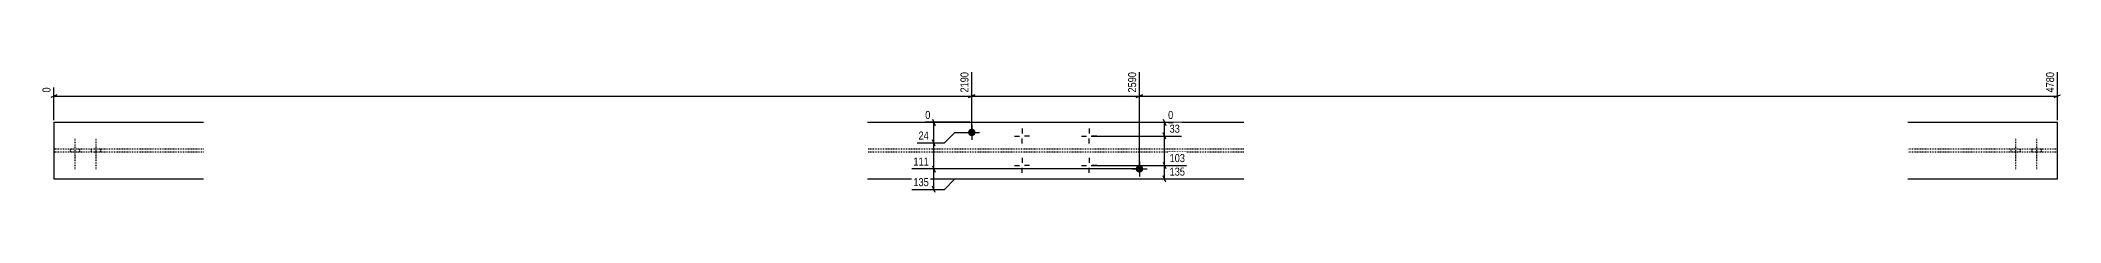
# Model space of a CAD drawing. Header units: millimetres. Extents: x 15 to 16571, y 11 to 569.
# Drawn here: x 11751 to 16571, y 15 to 306 of the extents above; entities that cross this region are included whole.
import ezdxf

# ---------------------------------------------------------------- set-up
doc = ezdxf.new("R2010")
doc.units = ezdxf.units.MM
doc.linetypes.add('DXK_LINE_DOT2', pattern=[3.9198, 1.9599, -1.9599])
doc.layers.add('MÅLSÆTNING', color=7, linetype='Continuous')
doc.layers.add('STÅL', color=7, linetype='Continuous')
doc.styles.add('Arial Narrow', font='ARIALN.TTF', dxfattribs={"height": 0.2})

msp = doc.modelspace()

# ---------------------------------------------------------------- hatches: boundary and pattern name
at = {"layer": 'STÅL', "linetype": 'Continuous'}
for points in [[(13982.2, 158.5, -1), (13964.2, 158.5, -1)], [(14382.2, 71.5, -1), (14364.2, 71.5, -1)]]:
    msp.add_hatch(color=3, dxfattribs=at).paths.add_polyline_path(points)

# ---------------------------------------------------------------- linework, layer by layer
at = {"layer": 'MÅLSÆTNING', "color": 7, "linetype": 'Continuous'}
for p, q in [((13973.2, 163.5), (13973.2, 302.3)), ((13973.2, 163.5), (13973.2, 302.3)), ((14373.2, 76.5), (14373.2, 302.3)), ((14373.2, 76.5), (14373.2, 302.3)), ((16563.2, 187.5), (16563.2, 302.3)), ((11790.7, 248), (11775.7, 242)), ((11783.2, 187.5), (11783.2, 265.7)), ((11783.2, 245), (13973.2, 245)), ((13980.7, 248), (13965.7, 242)), ((13965.7, 242), (13980.7, 248)), ((13973.2, 245), (14373.2, 245)), ((14380.7, 248), (14365.7, 242)), ((14365.7, 242), (14380.7, 248)), ((14373.2, 245), (16563.2, 245)), ((16555.7, 242), (16570.7, 248)), ((13968.2, 182.5), (13862.1, 182.5)), ((13879.8, 190), (13885.8, 175)), ((13882.8, 133.5), (13882.8, 182.5)), ((13907.8, 133.5), (13932.8, 158.5)), ((13907.8, 133.5), (13932.8, 158.5)), ((13932.8, 158.5), (13968.2, 158.5)), ((13932.8, 158.5), (13968.2, 158.5)), ((14258.2, 149.8), (14473.2, 149.8)), ((14436, 142.3), (14430, 157.3)), ((13842.6, 133.5), (13907.8, 133.5)), ((13842.6, 133.5), (13907.8, 133.5)), ((13885.8, 126), (13879.8, 141)), ((13885.8, 126), (13879.8, 141)), ((13882.8, 71.5), (13882.8, 133.5)), ((14368.2, 71.5), (13830.4, 71.5)), ((14368.2, 71.5), (13830.4, 71.5)), ((13879.8, 79), (13885.8, 64)), ((13879.8, 79), (13885.8, 64)), ((13882.8, 22.5), (13882.8, 71.5)), ((14258.2, 79.8), (14485.3, 79.8)), ((14430, 87.3), (14436, 72.3)), ((14436, 40), (14430, 55)), ((14433, 47.5), (14433, 79.8)), ((13830.4, 22.5), (13907.8, 22.5)), ((13885.8, 15), (13879.8, 30)), ((13907.8, 22.5), (13932.8, 47.5)), ((13932.8, 47.5), (13968.2, 47.5)), ((14378.2, 47.5), (14485.3, 47.5))]:
    msp.add_line(p, q, dxfattribs=at)
at = {"layer": 'STÅL', "color": 2, "linetype": 'Continuous'}
for p, q in [((11783.2, 182.5), (11783.2, 47.5)), ((11783.2, 182.5), (12140.5, 182.5)), ((13724.2, 182.5), (14621.8, 182.5)), ((16205.9, 182.5), (16563.2, 182.5)), ((16563.2, 47.5), (16563.2, 182.5)), ((11783.2, 47.5), (12140.5, 47.5)), ((13724.2, 47.5), (14621.8, 47.5)), ((16205.9, 47.5), (16563.2, 47.5))]:
    msp.add_line(p, q, dxfattribs=at)
at = {"layer": 'STÅL', "color": 3, "linetype": 'Continuous'}
for p, q in [((13955.2, 158.5), (13991.2, 158.5)), ((13973.2, 176.5), (13973.2, 140.5)), ((14075.2, 149.8), (14087.2, 149.8)), ((14093.2, 167.8), (14093.2, 155.8)), ((14111.2, 149.8), (14099.2, 149.8)), ((14235.2, 149.8), (14247.2, 149.8)), ((14253.2, 167.8), (14253.2, 155.8)), ((14271.2, 149.8), (14259.2, 149.8)), ((14093.2, 131.8), (14093.2, 143.8)), ((14093.2, 97.8), (14093.2, 85.8)), ((14253.2, 131.8), (14253.2, 143.8)), ((14253.2, 97.8), (14253.2, 85.8)), ((14075.2, 79.8), (14087.2, 79.8)), ((14093.2, 61.8), (14093.2, 73.8)), ((14111.2, 79.8), (14099.2, 79.8)), ((14235.2, 79.8), (14247.2, 79.8)), ((14253.2, 61.8), (14253.2, 73.8)), ((14271.2, 79.8), (14259.2, 79.8)), ((14355.2, 71.5), (14391.2, 71.5)), ((14373.2, 89.5), (14373.2, 53.5))]:
    msp.add_line(p, q, dxfattribs=at)
at = {"layer": 'STÅL', "color": 7, "linetype": 'DXK_LINE_DOT2'}
for p, q in [((12140.5, 118.3), (11783.2, 118.3)), ((12140.5, 111.7), (11783.2, 111.7)), ((14621.8, 118.3), (13724.2, 118.3)), ((14621.8, 111.7), (13724.2, 111.7)), ((16563.2, 118.3), (16205.9, 118.3)), ((16563.2, 111.7), (16205.9, 111.7))]:
    msp.add_line(p, q, dxfattribs=at)
at = {"layer": 'STÅL', "color": 3, "linetype": 'DXK_LINE_DOT2'}
for p, q in [((11822.2, 118.3), (11822.2, 111.7)), ((11833.2, 143.3), (11833.2, 70.3)), ((11844.2, 118.3), (11844.2, 111.7)), ((11872.2, 118.3), (11872.2, 111.7)), ((11883.2, 143.3), (11883.2, 70.3)), ((11894.2, 118.3), (11894.2, 111.7)), ((16452.2, 118.3), (16452.2, 111.7)), ((16463.2, 143.3), (16463.2, 70.3)), ((16474.2, 118.3), (16474.2, 111.7)), ((16502.2, 118.3), (16502.2, 111.7)), ((16513.2, 143.3), (16513.2, 70.3)), ((16524.2, 118.3), (16524.2, 111.7))]:
    msp.add_line(p, q, dxfattribs=at)

# ---------------------------------------------------------------- next in the draw order: wipeouts: each hides what was drawn before it
at = {"color": 0, "linetype": 'Continuous'}
for points in [[(13969.2, 306.2), (13941.2, 306.2), (13941.2, 249.5), (13969.2, 249.5)], [(14369.2, 306.2), (14341.2, 306.2), (14341.2, 249.5), (14369.2, 249.5)], [(16559.2, 306.2), (16531.2, 306.2), (16531.2, 249.5), (16559.2, 249.5)], [(11779.2, 269.7), (11751.2, 269.7), (11751.2, 249.5), (11779.2, 249.5)], [(13878.3, 186.5), (13878.3, 214.5), (13858.1, 214.5), (13858.1, 186.5)], [(13874.6, 75.5), (13874.6, 103.5), (13830, 103.5), (13830, 75.5)], [(14485.7, 83.8), (14485.7, 111.8), (14441.1, 111.8), (14441.1, 83.8)]]:
    msp.add_wipeout(points, dxfattribs=at).dxf.layer = 'MÅLSÆTNING'

# ---------------------------------------------------------------- next in the draw order: texts
at = {"layer": 'MÅLSÆTNING', "color": 3, "linetype": 'Continuous', "style": 'Arial Narrow'}
for s, height, p in [('2190', 19.09, (13965.2, 253.5)), ('2590', 19.09, (14365.2, 253.5)), ('4780', 19.09, (16555.2, 253.5)), ('0', 19.1, (11775.2, 253.5))]:
    msp.add_text(s, height=height, rotation=90.0002, dxfattribs=at).set_placement(p)
for s, height, p in [('0', 19.1, (13862.1, 190.5)), ('111', 19.09, (13834, 79.5))]:
    msp.add_text(s, height=height, dxfattribs=at).set_placement(p)

# ---------------------------------------------------------------- next in the draw order: wipeouts: each hides what was drawn before it
at = {"color": 0, "linetype": 'Continuous'}
for points in [[(13874.6, 137.5), (13874.6, 165.5), (13842.2, 165.5), (13842.2, 137.5)], [(13874.6, 26.5), (13874.6, 54.5), (13830, 54.5), (13830, 26.5)], [(14485.7, 51.5), (14485.7, 79.5), (14441.1, 79.5), (14441.1, 51.5)]]:
    msp.add_wipeout(points, dxfattribs=at).dxf.layer = 'MÅLSÆTNING'

# ---------------------------------------------------------------- next in the draw order: linework, layer by layer
at = {"layer": 'MÅLSÆTNING', "color": 7, "linetype": 'Continuous'}
for p, q in [((14433, 79.8), (14433, 149.8)), ((14258.2, 79.8), (14485.3, 79.8)), ((14430, 87.3), (14436, 72.3))]:
    msp.add_line(p, q, dxfattribs=at)

# ---------------------------------------------------------------- next in the draw order: texts
at = {"layer": 'MÅLSÆTNING', "color": 3, "linetype": 'Continuous', "style": 'Arial Narrow'}
for s, p in [('24', (13846.2, 141.5)), ('103', (14445.1, 87.8)), ('135', (13834, 30.5)), ('135', (14445.1, 55.5))]:
    msp.add_text(s, height=19.09, dxfattribs=at).set_placement(p)

# ---------------------------------------------------------------- next in the draw order: wipeouts: each hides what was drawn before it
at = {"color": 0, "linetype": 'Continuous'}
msp.add_wipeout([(14473.5, 153.8), (14473.5, 181.8), (14441.1, 181.8), (14441.1, 153.8)], dxfattribs=at).dxf.layer = 'MÅLSÆTNING'

# ---------------------------------------------------------------- next in the draw order: linework, layer by layer
at = {"layer": 'MÅLSÆTNING', "color": 7, "linetype": 'Continuous'}
for p, q in [((14258.2, 149.8), (14473.2, 149.8)), ((14378.2, 182.5), (14453.7, 182.5)), ((14430, 190), (14436, 175)), ((14436, 142.3), (14430, 157.3)), ((14433, 149.8), (14433, 182.5))]:
    msp.add_line(p, q, dxfattribs=at)

# ---------------------------------------------------------------- next in the draw order: texts
at = {"layer": 'MÅLSÆTNING', "color": 3, "linetype": 'Continuous', "style": 'Arial Narrow'}
msp.add_text('33', height=19.09, dxfattribs=at).set_placement((14445.1, 157.8))

# ---------------------------------------------------------------- next in the draw order: wipeouts: each hides what was drawn before it
at = {"color": 0, "linetype": 'Continuous'}
msp.add_wipeout([(14457.7, 186.5), (14457.7, 214.5), (14437.5, 214.5), (14437.5, 186.5)], dxfattribs=at).dxf.layer = 'MÅLSÆTNING'

# ---------------------------------------------------------------- next in the draw order: texts
at = {"layer": 'MÅLSÆTNING', "color": 3, "linetype": 'Continuous', "style": 'Arial Narrow'}
msp.add_text('0', height=19.1, dxfattribs=at).set_placement((14441.5, 190.5))

doc.saveas('drawing.dxf')
